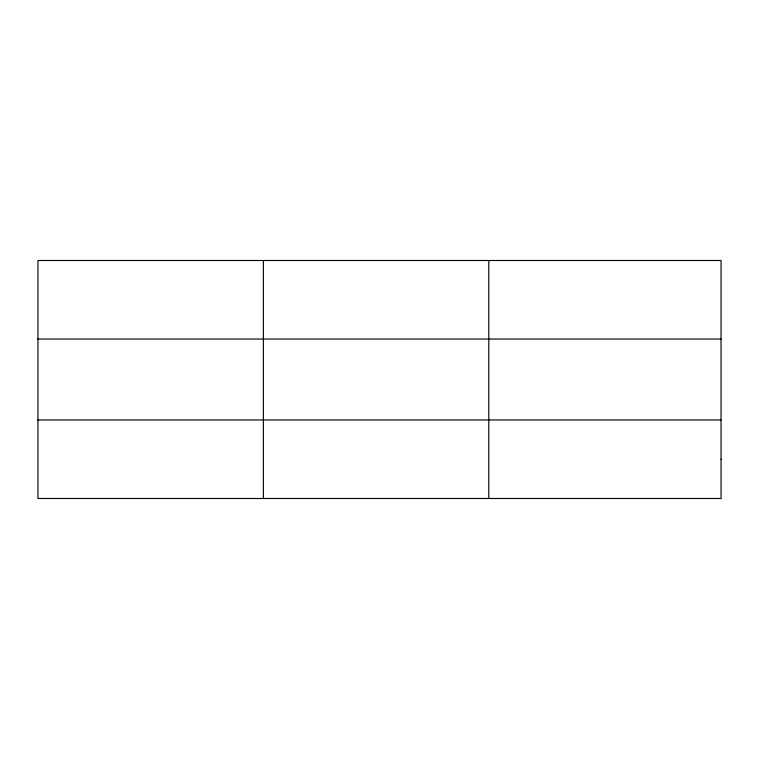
<?xml version="1.0" encoding="UTF-8"?>
<svg xmlns="http://www.w3.org/2000/svg" width="759" height="759" viewBox="0 0 759 759"><rect width="100%" height="100%" fill="white"/><g stroke="black" fill="none" stroke-linecap="round" stroke-linejoin="round"><path stroke-width="1.14" d="M263.373 260.498L263.373 498.502M488.796 260.498L488.796 498.502M37.95 339.036L721.05 339.036M37.95 419.964L721.05 419.964M721.05 459.233L721.05 498.502L37.95 498.502L37.95 260.498L721.05 260.498L721.05 459.233"/></g></svg>
